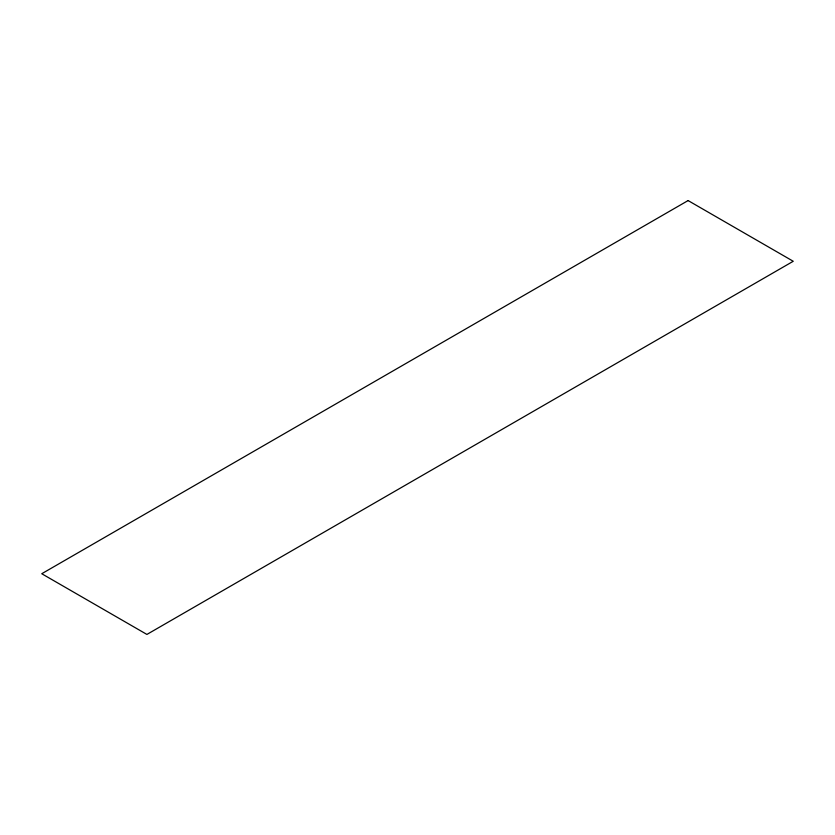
<?xml version="1.0" encoding="UTF-8"?>
<svg xmlns="http://www.w3.org/2000/svg" width="835" height="835" viewBox="0 0 835 835"><rect width="100%" height="100%" fill="white"/><g stroke="black" fill="none" stroke-linecap="round" stroke-linejoin="round"><path stroke-width="1.25" d="M688.092 200.567L41.75 573.728L146.908 634.433L793.25 261.272L688.092 200.567"/></g></svg>
